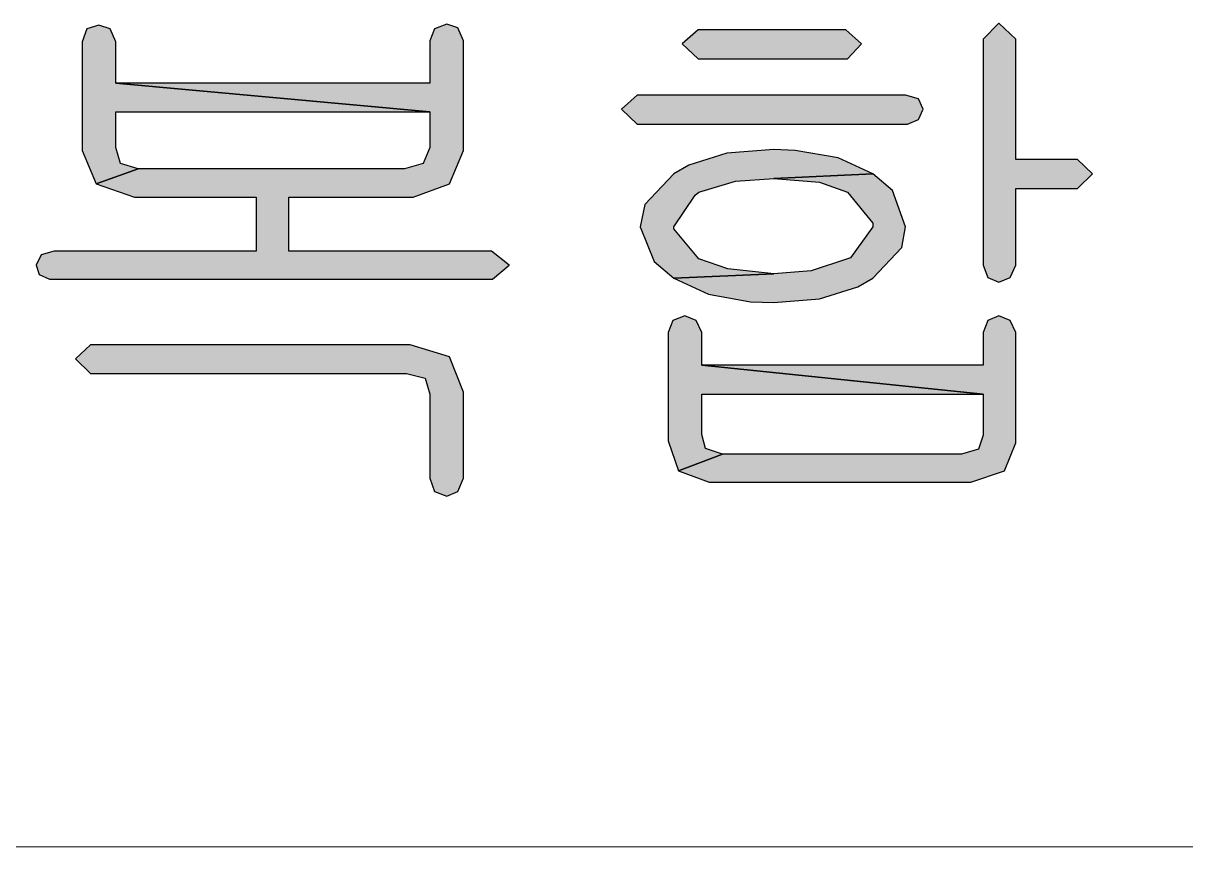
# Model space of a CAD drawing. Header units: inches. Extents: x 1128 to 1969, y -3 to 591.
# Drawn here: x 1843.25 to 1854.55, y 107.43 to 115.44 of the extents above; entities that cross this region are included whole.
import ezdxf

# ---------------------------------------------------------------- set-up
doc = ezdxf.new("R2010")
doc.units = ezdxf.units.IN
doc.header["$MEASUREMENT"] = 0
doc.layers.add('BG 0 -1', color=7, linetype='Continuous')
doc.layers.add('BG Default', color=7, linetype='Continuous')

msp = doc.modelspace()

# ---------------------------------------------------------------- hatches: boundary and pattern name
at = {"layer": 'BG Default', "linetype": 'ByBlock'}
for points in [[(1847.202, 114.576), (1847.202, 114.231), (1847.139, 114.076), (1846.957, 114.022), (1844.368, 114.022), (1843.96, 113.876), (1844.332, 113.749), (1845.513, 113.749), (1845.513, 113.222), (1843.551, 113.222), (1843.424, 113.186), (1843.378, 113.086), (1843.406, 112.995), (1843.505, 112.95), (1847.811, 112.95), (1847.974, 113.086), (1847.802, 113.222), (1845.831, 113.222), (1845.831, 113.749), (1847.039, 113.749), (1847.393, 113.876), (1847.529, 114.203), (1847.529, 115.266), (1847.475, 115.393), (1847.366, 115.429), (1847.248, 115.384), (1847.202, 115.266), (1847.202, 114.857), (1844.15, 114.857)], [(1844.368, 114.022), (1844.196, 114.076), (1844.15, 114.231), (1844.15, 114.576), (1847.202, 114.576), (1844.15, 114.857), (1844.15, 115.257), (1844.096, 115.384), (1843.987, 115.42), (1843.869, 115.384), (1843.823, 115.257), (1843.823, 114.203), (1843.96, 113.876)], [(1850.545, 113.004), (1850.099, 113.05), (1849.818, 113.15), (1849.573, 113.44), (1849.573, 113.459), (1849.782, 113.767), (1849.818, 113.795), (1850.172, 113.904), (1850.545, 113.931), (1851.507, 113.976), (1851.171, 114.131), (1850.753, 114.203), (1850.545, 114.212), (1850.09, 114.176), (1849.718, 114.058), (1849.573, 113.976), (1849.291, 113.677), (1849.246, 113.459), (1849.382, 113.123), (1849.573, 112.959)], [(1849.573, 112.959), (1849.909, 112.805), (1850.317, 112.732), (1850.545, 112.723), (1850.99, 112.759), (1851.362, 112.877), (1851.507, 112.959), (1851.789, 113.259), (1851.825, 113.459), (1851.698, 113.813), (1851.507, 113.976), (1850.545, 113.931), (1850.99, 113.895), (1851.262, 113.795), (1851.507, 113.495), (1851.507, 113.459), (1851.289, 113.159), (1851.262, 113.15), (1850.908, 113.032), (1850.545, 113.004)], [(1852.579, 111.833), (1849.845, 112.114), (1849.845, 112.432), (1849.791, 112.55), (1849.682, 112.596), (1849.564, 112.55), (1849.518, 112.432), (1849.518, 111.379), (1849.618, 111.088), (1850.045, 111.251), (1849.882, 111.306), (1849.845, 111.442), (1849.845, 111.833)]]:
    msp.add_hatch(color=3, dxfattribs=at).paths.add_polyline_path(points)
at = {"layer": 'BG Default', "linetype": 'Continuous'}
for points in [[(1851.244, 115.375), (1849.809, 115.375), (1849.654, 115.239), (1849.809, 115.093), (1851.262, 115.093), (1851.398, 115.239)], [(1852.733, 115.439), (1852.579, 115.284), (1852.579, 113.086), (1852.624, 112.968), (1852.733, 112.923), (1852.842, 112.968), (1852.897, 113.086), (1852.897, 113.831), (1853.496, 113.831), (1853.642, 113.976), (1853.496, 114.113), (1852.897, 114.113), (1852.897, 115.284)], [(1851.825, 114.739), (1849.218, 114.739), (1849.064, 114.603), (1849.218, 114.458), (1851.843, 114.458), (1851.952, 114.503), (1851.998, 114.603), (1851.952, 114.703)], [(1852.733, 112.596), (1852.624, 112.55), (1852.579, 112.432), (1852.579, 112.114), (1849.845, 112.114), (1852.579, 111.833), (1852.579, 111.433), (1852.534, 111.297), (1852.37, 111.251), (1850.045, 111.251), (1849.618, 111.088), (1849.918, 110.979), (1852.461, 110.979), (1852.788, 111.088), (1852.897, 111.36), (1852.897, 112.432), (1852.842, 112.55)], [(1846.984, 112.314), (1843.905, 112.314), (1843.76, 112.178), (1843.905, 112.033), (1846.975, 112.033), (1847.157, 111.987), (1847.202, 111.833), (1847.202, 111.015), (1847.248, 110.888), (1847.366, 110.843), (1847.475, 110.888), (1847.529, 111.015), (1847.529, 111.851), (1847.393, 112.196), (1847.011, 112.314)]]:
    msp.add_hatch(color=3, dxfattribs=at).paths.add_polyline_path(points)

# ---------------------------------------------------------------- linework, layer by layer
at = {"layer": 'BG 0 -1', "color": 7, "linetype": 'Continuous', "lineweight": 9}
msp.add_line((1795.093, 107.434), (1944.36, 107.434), dxfattribs=at)
at = {"layer": 'BG 0 -1', "color": 3, "linetype": 'Continuous', "lineweight": 25}
for points in [[(1847.366, 115.429), (1847.248, 115.384), (1847.202, 115.266), (1847.202, 114.857), (1844.15, 114.857), (1847.202, 114.576), (1847.202, 114.231), (1847.139, 114.076), (1846.957, 114.022), (1844.368, 114.022), (1843.96, 113.876), (1844.332, 113.749), (1845.513, 113.749), (1845.513, 113.222), (1843.551, 113.222), (1843.424, 113.186), (1843.378, 113.086), (1843.406, 112.995), (1843.505, 112.95), (1847.811, 112.95), (1847.974, 113.086), (1847.802, 113.222), (1845.831, 113.222), (1845.831, 113.749), (1847.039, 113.749), (1847.393, 113.876), (1847.529, 114.203), (1847.529, 115.266), (1847.475, 115.393)], [(1843.987, 115.42), (1843.869, 115.384), (1843.823, 115.257), (1843.823, 114.203), (1843.96, 113.876), (1844.368, 114.022), (1844.196, 114.076), (1844.15, 114.231), (1844.15, 114.576), (1847.202, 114.576), (1844.15, 114.857), (1844.15, 115.257), (1844.096, 115.384)], [(1850.545, 114.212), (1850.09, 114.176), (1849.718, 114.058), (1849.573, 113.976), (1849.291, 113.677), (1849.246, 113.459), (1849.382, 113.123), (1849.573, 112.959), (1850.545, 113.004), (1850.099, 113.05), (1849.818, 113.15), (1849.573, 113.44), (1849.573, 113.459), (1849.782, 113.767), (1849.818, 113.795), (1850.172, 113.904), (1850.545, 113.931), (1851.507, 113.976), (1851.171, 114.131), (1850.753, 114.203)], [(1851.507, 113.976), (1850.545, 113.931), (1850.99, 113.895), (1851.262, 113.795), (1851.507, 113.495), (1851.507, 113.459), (1851.289, 113.159), (1851.262, 113.15), (1850.908, 113.032), (1850.545, 113.004), (1849.573, 112.959), (1849.909, 112.805), (1850.317, 112.732), (1850.545, 112.723), (1850.99, 112.759), (1851.362, 112.877), (1851.507, 112.959), (1851.789, 113.259), (1851.825, 113.459), (1851.698, 113.813)], [(1849.682, 112.596), (1849.564, 112.55), (1849.518, 112.432), (1849.518, 111.379), (1849.618, 111.088), (1850.045, 111.251), (1849.882, 111.306), (1849.845, 111.442), (1849.845, 111.833), (1852.579, 111.833), (1849.845, 112.114), (1849.845, 112.432), (1849.791, 112.55)]]:
    msp.add_lwpolyline(points, close=True, dxfattribs=at)
at = {"layer": 'BG Default', "color": 7, "linetype": 'Continuous', "lineweight": 0}
for points in [[(1847.202, 114.576), (1847.202, 114.231), (1847.139, 114.076), (1846.957, 114.022), (1844.368, 114.022), (1843.96, 113.876), (1844.332, 113.749), (1845.513, 113.749), (1845.513, 113.222), (1843.551, 113.222), (1843.424, 113.186), (1843.378, 113.086), (1843.406, 112.995), (1843.505, 112.95), (1847.811, 112.95), (1847.974, 113.086), (1847.802, 113.222), (1845.831, 113.222), (1845.831, 113.749), (1847.039, 113.749), (1847.393, 113.876), (1847.529, 114.203), (1847.529, 115.266), (1847.475, 115.393), (1847.366, 115.429), (1847.248, 115.384), (1847.202, 115.266), (1847.202, 114.857), (1844.15, 114.857)], [(1844.368, 114.022), (1844.196, 114.076), (1844.15, 114.231), (1844.15, 114.576), (1847.202, 114.576), (1844.15, 114.857), (1844.15, 115.257), (1844.096, 115.384), (1843.987, 115.42), (1843.869, 115.384), (1843.823, 115.257), (1843.823, 114.203), (1843.96, 113.876)], [(1850.545, 113.004), (1850.099, 113.05), (1849.818, 113.15), (1849.573, 113.44), (1849.573, 113.459), (1849.782, 113.767), (1849.818, 113.795), (1850.172, 113.904), (1850.545, 113.931), (1851.507, 113.976), (1851.171, 114.131), (1850.753, 114.203), (1850.545, 114.212), (1850.09, 114.176), (1849.718, 114.058), (1849.573, 113.976), (1849.291, 113.677), (1849.246, 113.459), (1849.382, 113.123), (1849.573, 112.959)], [(1849.573, 112.959), (1849.909, 112.805), (1850.317, 112.732), (1850.545, 112.723), (1850.99, 112.759), (1851.362, 112.877), (1851.507, 112.959), (1851.789, 113.259), (1851.825, 113.459), (1851.698, 113.813), (1851.507, 113.976), (1850.545, 113.931), (1850.99, 113.895), (1851.262, 113.795), (1851.507, 113.495), (1851.507, 113.459), (1851.289, 113.159), (1851.262, 113.15), (1850.908, 113.032), (1850.545, 113.004)], [(1852.579, 111.833), (1849.845, 112.114), (1849.845, 112.432), (1849.791, 112.55), (1849.682, 112.596), (1849.564, 112.55), (1849.518, 112.432), (1849.518, 111.379), (1849.618, 111.088), (1850.045, 111.251), (1849.882, 111.306), (1849.845, 111.442), (1849.845, 111.833)]]:
    msp.add_lwpolyline(points, close=True, dxfattribs=at)
at = {"layer": 'BG Default', "color": 3, "linetype": 'Continuous', "lineweight": 25}
for points in [[(1851.244, 115.375), (1849.809, 115.375), (1849.654, 115.239), (1849.809, 115.093), (1851.262, 115.093), (1851.398, 115.239)], [(1852.733, 115.439), (1852.579, 115.284), (1852.579, 113.086), (1852.624, 112.968), (1852.733, 112.923), (1852.842, 112.968), (1852.897, 113.086), (1852.897, 113.831), (1853.496, 113.831), (1853.642, 113.976), (1853.496, 114.113), (1852.897, 114.113), (1852.897, 115.284)], [(1851.825, 114.739), (1849.218, 114.739), (1849.064, 114.603), (1849.218, 114.458), (1851.843, 114.458), (1851.952, 114.503), (1851.998, 114.603), (1851.952, 114.703)], [(1852.733, 112.596), (1852.624, 112.55), (1852.579, 112.432), (1852.579, 112.114), (1849.845, 112.114), (1852.579, 111.833), (1852.579, 111.433), (1852.534, 111.297), (1852.37, 111.251), (1850.045, 111.251), (1849.618, 111.088), (1849.918, 110.979), (1852.461, 110.979), (1852.788, 111.088), (1852.897, 111.36), (1852.897, 112.432), (1852.842, 112.55)], [(1846.984, 112.314), (1843.905, 112.314), (1843.76, 112.178), (1843.905, 112.033), (1846.975, 112.033), (1847.157, 111.987), (1847.202, 111.833), (1847.202, 111.015), (1847.248, 110.888), (1847.366, 110.843), (1847.475, 110.888), (1847.529, 111.015), (1847.529, 111.851), (1847.393, 112.196), (1847.011, 112.314)]]:
    msp.add_lwpolyline(points, close=True, dxfattribs=at)

doc.saveas('drawing.dxf')
